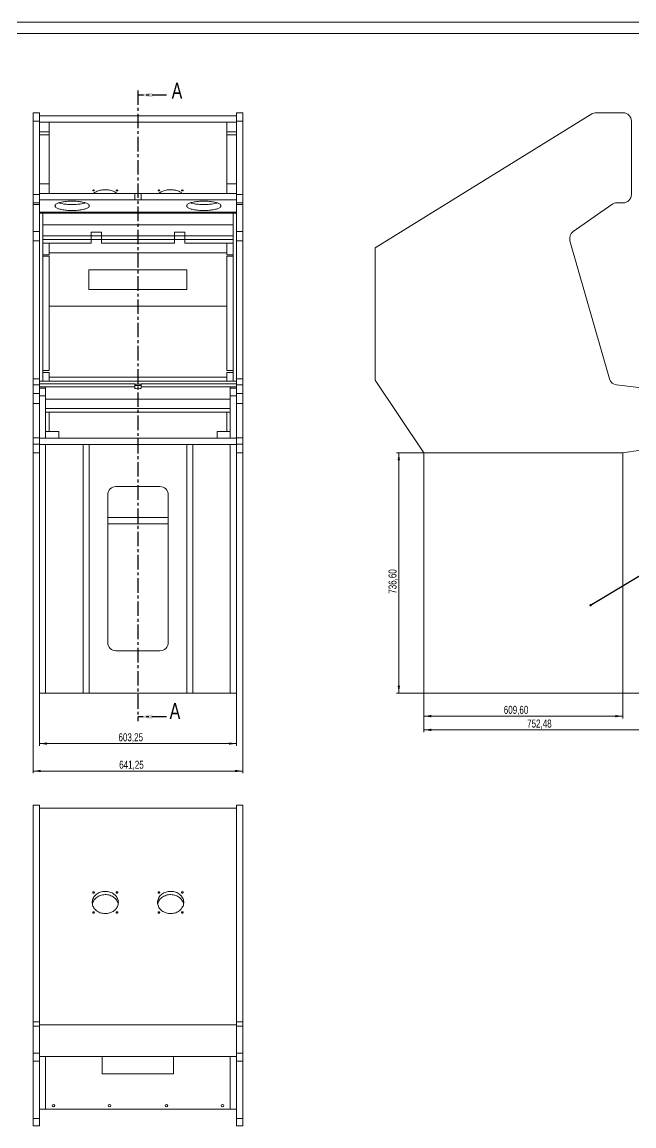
# Model space of a CAD drawing. Header units: millimetres. Extents: x 0 to 8323, y 0 to 5887.
# Drawn here: x 1546 to 3419, y 2507 to 5887 of the extents above; entities that cross this region are included whole.
import ezdxf

# ---------------------------------------------------------------- set-up
doc = ezdxf.new("R2010")
doc.units = ezdxf.units.MM
doc.header["$LTSCALE"] = 7
doc.linetypes.add('CENTER', pattern=[10.16, 6.35, -1.27, 1.27, -1.27])
for name, color, linetype in [('MC-MITTE', 1, 'CENTER'), ('RAHMEN', 7, 'Continuous'), ('SLD-0', 7, 'Continuous')]:
    doc.layers.add(name, color=color, linetype=linetype)
doc.layers.add('MC_BEM', color=92, linetype='Continuous', lineweight=15)
doc.styles.add('SLDTEXTSTYLE1', font='TXT', dxfattribs={"width": 0.75})
doc.dimstyles.new('SLDDIMSTYLE0', dxfattribs={"dimtxt": 0, "dimasz": 7.112, "dimexe": 0, "dimexo": 0.0625, "dimgap": 0, "dimtad": 0, "dimtih": 1, "dimtoh": 1, "dimdec": 0, "dimrnd": 1e-09, "dimzin": 0, "dimdsep": 46, "dimtxsty": 'Standard', "dimblk1": 'DOT', "dimblk2": 'DOT', "dimsah": 1, "dimcen": 0.09, "dimadec": 0, "dimazin": 0, "dimtfac": 7.112, "dimtdec": 0, "dimtofl": 0, "dimtmove": 0, "dimatfit": 3, "dimldrblk": 'DOT', "dimfxl": 0, "dimfrac": 2, "dimtolj": 1, "dimtzin": 0, "dimarcsym": 0})
doc.dimstyles.new('SLDDIMSTYLE1', dxfattribs={"dimtxt": 24.5, "dimasz": 23.114, "dimexe": 0, "dimexo": 0.0625, "dimgap": 6.125, "dimtad": 1, "dimrnd": 1e-09, "dimzin": 12, "dimdsep": 46, "dimtxsty": 'SLDTEXTSTYLE1', "dimsah": 1, "dimcen": 0.09, "dimadec": 0, "dimazin": 3, "dimtfac": 1, "dimtofl": 0, "dimtmove": 0, "dimatfit": 3, "dimfxl": 0, "dimfrac": 2, "dimtolj": 1, "dimtzin": 12, "dimarcsym": 0})

# ---------------------------------------------------------------- blocks, each defined once
blk = doc.blocks.new('*D59')
at = {"layer": 'MC_BEM'}
for p, q in [((1599.2, 3831.6), (1599.2, 3670.6)), ((2202.5, 3831.6), (2202.5, 3670.6)), ((1599.2, 3677.6), (2202.5, 3677.6))]:
    blk.add_line(p, q, dxfattribs=at)
for points in [[(1599.2, 3677.6), (1622.3, 3674.1), (1622.3, 3681.2)], [(2202.5, 3677.6), (2179.3, 3681.2), (2179.3, 3674.1)]]:
    blk.add_solid(points, dxfattribs=at)
at = {"layer": 'MC_BEM', "insert": (1841.1, 3709.2, 362.4), "char_height": 24.5, "attachment_point": 1, "style": 'SLDTEXTSTYLE1'}
blk.add_mtext('603,25', dxfattribs=at)
blk = doc.blocks.new('*D60')
at = {"layer": 'MC_BEM'}
for p, q in [((1580.2, 4568.2), (1580.2, 3586.6)), ((2221.5, 4568.2), (2221.5, 3586.6)), ((1580.2, 3593.6), (2221.5, 3593.6))]:
    blk.add_line(p, q, dxfattribs=at)
for points in [[(1580.2, 3593.6), (1603.3, 3590.1), (1603.3, 3597.2)], [(2221.5, 3593.6), (2198.3, 3597.2), (2198.3, 3590.1)]]:
    blk.add_solid(points, dxfattribs=at)
at = {"layer": 'MC_BEM', "insert": (1843.3, 3625.2, 362.4), "char_height": 24.5, "attachment_point": 1, "style": 'SLDTEXTSTYLE1'}
blk.add_mtext('641,25', dxfattribs=at)
blk = doc.blocks.new('*D61')
at = {"layer": 'MC_BEM'}
for p, q in [((2775.7, 3831.6), (2775.7, 3754.6)), ((3385.3, 3831.6), (3385.3, 3754.6)), ((3385.3, 3761.6), (2775.7, 3761.6))]:
    blk.add_line(p, q, dxfattribs=at)
for points in [[(2775.7, 3761.6), (2798.8, 3758.1), (2798.8, 3765.2)], [(3385.3, 3761.6), (3362.2, 3765.2), (3362.2, 3758.1)]]:
    blk.add_solid(points, dxfattribs=at)
at = {"layer": 'MC_BEM', "insert": (3020.8, 3793.2, -18.8), "char_height": 24.5, "attachment_point": 1, "style": 'SLDTEXTSTYLE1'}
blk.add_mtext('609,60', dxfattribs=at)
blk = doc.blocks.new('*D62')
at = {"layer": 'MC_BEM'}
for p, q in [((2775.7, 3831.6), (2775.7, 3712.6)), ((3528.2, 3831.6), (3528.2, 3712.6)), ((2775.7, 3719.6), (3528.2, 3719.6))]:
    blk.add_line(p, q, dxfattribs=at)
for points in [[(2775.7, 3719.6), (2798.8, 3716.1), (2798.8, 3723.2)], [(3528.2, 3719.6), (3505.1, 3723.2), (3505.1, 3716.1)]]:
    blk.add_solid(points, dxfattribs=at)
at = {"layer": 'MC_BEM', "insert": (3092.2, 3751.2, -18.8), "char_height": 24.5, "attachment_point": 1, "style": 'SLDTEXTSTYLE1'}
blk.add_mtext('752,48', dxfattribs=at)
blk = doc.blocks.new('*D63')
at = {"layer": 'MC_BEM'}
for p, q in [((2775.7, 4568.2), (2692.4, 4568.2)), ((2699.4, 4568.2), (2699.4, 3831.6)), ((2775.7, 3831.6), (2692.4, 3831.6))]:
    blk.add_line(p, q, dxfattribs=at)
for points in [[(2699.4, 4568.2), (2695.9, 4545.1), (2703, 4545.1)], [(2699.4, 3831.6), (2703, 3854.8), (2695.9, 3854.8)]]:
    blk.add_solid(points, dxfattribs=at)
at = {"layer": 'MC_BEM', "insert": (2667.9, 4136.4, -18.8), "char_height": 24.5, "attachment_point": 1, "rotation": 90, "style": 'SLDTEXTSTYLE1'}
blk.add_mtext('736,60', dxfattribs=at)
blk = doc.blocks.new('_DOT')
at = {"color": 0, "linetype": 'ByBlock', "lineweight": -2}
blk.add_line((-0.5, 0), (-1, 0), dxfattribs=at)
at = {"color": 0, "linetype": 'ByBlock', "const_width": 0.5}
blk.add_lwpolyline([(-0.25, 0, 1), (0.25, 0, 1)], format="xyb", close=True, dxfattribs=at)

msp = doc.modelspace()

# ---------------------------------------------------------------- linework, layer by layer
at = {"color": 7, "linetype": 'Continuous', "lineweight": 15}
for p, q in [((1580.211, 5609.464), (1599.211, 5609.464)), ((1580.211, 5584.064), (1580.211, 5609.464)), ((1580.211, 5584.064), (1599.211, 5584.064)), ((1580.211, 5358.814), (1580.211, 5584.064)), ((1599.211, 5584.064), (1599.211, 5609.464)), ((2202.461, 5599.939), (1599.211, 5599.939)), ((1599.211, 5358.814), (1599.211, 5584.064)), ((1629.211, 5580.939), (1599.211, 5580.939)), ((2202.461, 5580.939), (1599.211, 5580.939)), ((1629.211, 5550.939), (1629.211, 5580.939)), ((2202.461, 5580.939), (2172.461, 5580.939)), ((2172.461, 5580.939), (2172.461, 5550.939)), ((2202.461, 5609.464), (2221.461, 5609.464)), ((2202.461, 5584.064), (2202.461, 5609.464)), ((2202.461, 5584.064), (2221.461, 5584.064)), ((2202.461, 5358.814), (2202.461, 5584.064)), ((2221.461, 5584.064), (2221.461, 5609.464)), ((2221.461, 5358.814), (2221.461, 5584.064)), ((3290.283, 5605.675), (2626.819, 5195.934)), ((3385.954, 5609.464), (3303.63, 5609.464)), ((3411.354, 5358.814), (3411.354, 5584.064)), ((1599.211, 5550.939), (1629.211, 5550.939)), ((1629.211, 5542.126), (1629.211, 5550.939)), ((2172.461, 5550.939), (2172.461, 5542.126)), ((2172.461, 5550.939), (2202.461, 5550.939)), ((1599.211, 5542.126), (1629.211, 5542.126)), ((1629.211, 5542.126), (1629.211, 5391.939)), ((2172.461, 5542.126), (2202.461, 5542.126)), ((2172.461, 5542.126), (2172.461, 5391.939)), ((1629.211, 5391.939), (1599.211, 5391.939)), ((1629.211, 5361.939), (1629.211, 5391.939)), ((2202.461, 5391.939), (2172.461, 5391.939)), ((2172.461, 5391.939), (2172.461, 5361.939)), ((1580.211, 5358.814), (1599.211, 5358.814)), ((1580.211, 5333.414), (1580.211, 5358.814)), ((1599.211, 5361.939), (1629.211, 5361.939)), ((1890.836, 5361.939), (1599.211, 5361.939)), ((1599.211, 5333.414), (1599.211, 5358.814)), ((1890.836, 5342.939), (1599.211, 5342.939)), ((1890.836, 5361.939), (1890.836, 5342.939)), ((1910.836, 5361.939), (1890.836, 5361.939)), ((1890.836, 5342.939), (1910.836, 5342.939)), ((1910.836, 5361.939), (1910.836, 5342.939)), ((2202.461, 5361.939), (1910.836, 5361.939)), ((2202.461, 5342.939), (1910.836, 5342.939)), ((2172.461, 5361.939), (2202.461, 5361.939)), ((2202.461, 5358.814), (2221.461, 5358.814)), ((2202.461, 5333.414), (2202.461, 5358.814)), ((2221.461, 5333.414), (2221.461, 5358.814)), ((1580.211, 5333.414), (1599.211, 5333.414)), ((1580.211, 5328.778), (1580.211, 5333.414)), ((1580.211, 5328.778), (1599.211, 5328.778)), ((1580.211, 5245.381), (1580.211, 5328.778)), ((1599.211, 5328.778), (1599.211, 5333.414)), ((1599.211, 5245.381), (1599.211, 5328.778)), ((2202.461, 5333.414), (2221.461, 5333.414)), ((2202.461, 5328.778), (2202.461, 5333.414)), ((2202.461, 5328.778), (2221.461, 5328.778)), ((2202.461, 5245.381), (2202.461, 5328.778)), ((2221.461, 5328.778), (2221.461, 5333.414)), ((2221.461, 5245.381), (2221.461, 5328.778)), ((3233.305, 5245.381), (3351.674, 5328.778)), ((3366.303, 5333.414), (3385.954, 5333.414)), ((1599.211, 5304.956), (2202.461, 5304.956)), ((1599.211, 5302.208), (1609.211, 5302.208)), ((2202.461, 5302.208), (1599.211, 5302.208)), ((1609.211, 4787.572), (1609.211, 5302.208)), ((2202.461, 5302.208), (2192.461, 5302.208)), ((2192.461, 5302.208), (2192.461, 4787.572)), ((1580.211, 5245.381), (1599.211, 5245.381)), ((1580.211, 5217.639), (1580.211, 5245.381)), ((1599.211, 5217.639), (1599.211, 5245.381)), ((1609.211, 5265.945), (2192.461, 5265.945)), ((1757.836, 5232.071), (1757.836, 5243.609)), ((1757.836, 5243.609), (1788.836, 5243.609)), ((1788.836, 5243.609), (1788.836, 5232.071)), ((2012.836, 5243.609), (2043.836, 5243.609)), ((2012.836, 5232.071), (2012.836, 5243.609)), ((2043.836, 5243.609), (2043.836, 5232.071)), ((2202.461, 5245.381), (2221.461, 5245.381)), ((2202.461, 5217.639), (2202.461, 5245.381)), ((2221.461, 5217.639), (2221.461, 5245.381)), ((1580.211, 5217.639), (1599.211, 5217.639)), ((1580.211, 4794.053), (1580.211, 5217.639)), ((1599.211, 4794.053), (1599.211, 5217.639)), ((1757.836, 5232.071), (1609.211, 5232.071)), ((1757.836, 5221.082), (1609.211, 5221.082)), ((1757.836, 5210.093), (1609.211, 5210.093)), ((1629.211, 5210.093), (1629.211, 5174.311)), ((1757.836, 5232.62), (1788.836, 5232.62)), ((1757.836, 5232.071), (1757.836, 5221.082)), ((1757.836, 5221.631), (1788.836, 5221.631)), ((1757.836, 5221.082), (1757.836, 5210.093)), ((2012.836, 5232.071), (1788.836, 5232.071)), ((1788.836, 5232.071), (1788.836, 5221.082)), ((2012.836, 5221.082), (1788.836, 5221.082)), ((1788.836, 5221.082), (1788.836, 5210.093)), ((2012.836, 5210.093), (1788.836, 5210.093)), ((2012.836, 5232.62), (2043.836, 5232.62)), ((2012.836, 5232.071), (2012.836, 5221.082)), ((2012.836, 5221.631), (2043.836, 5221.631)), ((2012.836, 5221.082), (2012.836, 5210.093)), ((2192.461, 5232.071), (2043.836, 5232.071)), ((2043.836, 5232.071), (2043.836, 5221.082)), ((2192.461, 5221.082), (2043.836, 5221.082)), ((2043.836, 5221.082), (2043.836, 5210.093)), ((2192.461, 5210.093), (2043.836, 5210.093)), ((2172.461, 5210.093), (2172.461, 5174.311)), ((2202.461, 5217.639), (2221.461, 5217.639)), ((2202.461, 4794.053), (2202.461, 5217.639)), ((2221.461, 4794.053), (2221.461, 5217.639)), ((3344.544, 4794.053), (3223.511, 5217.639)), ((1609.211, 5174.311), (1629.211, 5174.311)), ((2172.461, 5180.024), (1629.211, 5180.024)), ((2172.461, 5180.024), (1629.211, 5180.024)), ((2172.461, 5174.311), (2192.461, 5174.311)), ((2626.819, 5195.934), (2626.819, 4790.489)), ((1629.211, 5170.024), (1609.211, 5170.024)), ((1629.211, 4820.024), (1629.211, 5170.024)), ((2172.461, 5170.024), (2172.461, 4820.024)), ((2172.461, 5170.024), (2192.461, 5170.024)), ((2050.836, 5128.298), (1750.836, 5128.298)), ((1750.836, 5128.298), (1750.836, 5068.298)), ((2050.836, 5068.298), (2050.836, 5128.298)), ((1750.836, 5068.298), (2050.836, 5068.298)), ((1629.211, 5016.572), (2172.461, 5016.572)), ((1629.211, 4820.024), (1609.211, 4820.024)), ((1629.211, 4814.214), (1609.211, 4814.214)), ((1629.211, 4787.572), (1629.211, 4814.214)), ((2172.461, 4820.024), (2192.461, 4820.024)), ((2192.461, 4814.214), (2172.461, 4814.214)), ((2172.461, 4787.572), (2172.461, 4814.214)), ((1580.211, 4794.053), (1599.211, 4794.053)), ((1580.211, 4775.803), (1580.211, 4794.053)), ((1580.211, 4775.803), (1599.211, 4775.803)), ((1580.211, 4750.009), (1580.211, 4775.803)), ((1599.211, 4775.803), (1599.211, 4794.053)), ((1599.211, 4787.572), (1609.211, 4787.572)), ((2202.461, 4787.572), (1599.211, 4787.572)), ((1599.211, 4779.33), (1890.836, 4779.33)), ((1599.211, 4750.009), (1599.211, 4775.803)), ((1599.211, 4769.715), (1890.836, 4769.715)), ((1599.211, 4769.714), (1618.211, 4769.714)), ((1599.211, 4766.233), (1618.211, 4766.233)), ((1618.211, 4766.233), (1618.211, 4769.714)), ((1618.211, 4766.233), (1618.211, 4742.937)), ((2172.461, 4799.161), (1629.211, 4799.161)), ((1890.836, 4779.33), (1890.836, 4769.715)), ((1910.836, 4777.957), (1890.836, 4777.957)), ((1890.836, 4766.968), (1890.836, 4769.715)), ((1910.836, 4779.33), (2202.461, 4779.33)), ((1910.836, 4779.33), (1910.836, 4769.715)), ((1910.836, 4769.715), (1910.836, 4766.968)), ((1910.836, 4769.715), (2202.461, 4769.715)), ((2183.461, 4769.714), (2202.461, 4769.714)), ((2183.461, 4766.233), (2183.461, 4769.714)), ((2183.461, 4766.233), (2202.461, 4766.233)), ((2183.461, 4766.233), (2183.461, 4742.937)), ((2202.461, 4787.572), (2192.461, 4787.572)), ((2202.461, 4794.053), (2221.461, 4794.053)), ((2202.461, 4775.803), (2202.461, 4794.053)), ((2202.461, 4775.803), (2221.461, 4775.803)), ((2202.461, 4750.009), (2202.461, 4775.803)), ((2221.461, 4775.803), (2221.461, 4794.053)), ((2221.461, 4750.009), (2221.461, 4775.803)), ((2626.819, 4790.489), (2775.719, 4568.239)), ((3586.697, 4750.009), (3366.018, 4775.803)), ((1580.211, 4719.433), (1580.211, 4750.009)), ((1580.211, 4750.009), (1599.211, 4750.009)), ((1599.211, 4719.433), (1599.211, 4750.009)), ((1618.211, 4742.937), (1599.211, 4742.937)), ((1618.211, 4742.937), (1618.211, 4612.639)), ((2202.461, 4742.937), (2183.461, 4742.937)), ((2183.461, 4742.937), (2183.461, 4612.639)), ((2202.461, 4719.433), (2202.461, 4750.009)), ((2202.461, 4750.009), (2221.461, 4750.009)), ((2221.461, 4719.433), (2221.461, 4750.009)), ((1580.211, 4719.433), (1599.211, 4719.433)), ((1580.211, 4614.067), (1580.211, 4719.433)), ((1599.211, 4614.067), (1599.211, 4719.433)), ((2183.461, 4732.078), (1618.211, 4732.078)), ((2183.461, 4703.233), (1618.211, 4703.233)), ((2202.461, 4719.433), (2221.461, 4719.433)), ((2202.461, 4614.067), (2202.461, 4719.433)), ((2221.461, 4614.067), (2221.461, 4719.433)), ((2183.461, 4692.244), (1618.211, 4692.244)), ((1629.211, 4633.639), (1629.211, 4692.244)), ((2172.461, 4633.639), (2172.461, 4692.244)), ((1618.211, 4633.639), (1658.211, 4633.639)), ((1658.211, 4612.639), (1658.211, 4633.639)), ((2143.461, 4612.639), (2143.461, 4633.639)), ((2143.461, 4633.639), (2183.461, 4633.639)), ((1580.211, 4614.067), (1599.211, 4614.067)), ((1580.211, 4594.278), (1580.211, 4614.067)), ((1599.211, 4594.278), (1599.211, 4614.067)), ((1618.211, 4612.639), (1599.211, 4612.639)), ((1599.211, 4612.639), (2202.461, 4612.639)), ((2202.461, 4612.639), (2183.461, 4612.639)), ((2202.461, 4614.067), (2221.461, 4614.067)), ((2202.461, 4594.278), (2202.461, 4614.067)), ((2221.461, 4594.278), (2221.461, 4614.067)), ((1580.211, 4594.278), (1599.211, 4594.278)), ((1580.211, 4568.239), (1580.211, 4594.278)), ((1580.211, 4568.239), (1599.211, 4568.239)), ((1599.211, 4568.239), (1599.211, 4594.278)), ((1599.211, 4593.639), (2202.461, 4593.639)), ((1599.211, 4568.239), (1599.211, 3831.639)), ((1618.211, 4593.639), (1618.211, 3831.639)), ((1732.611, 3831.639), (1732.611, 4593.639)), ((1751.611, 3831.639), (1751.611, 4593.639)), ((2050.061, 3831.639), (2050.061, 4593.639)), ((2069.061, 3831.639), (2069.061, 4593.639)), ((2183.461, 3831.639), (2183.461, 4593.639)), ((2202.461, 4594.278), (2221.461, 4594.278)), ((2202.461, 4568.239), (2202.461, 4594.278)), ((2202.461, 4568.239), (2221.461, 4568.239)), ((2202.461, 3831.639), (2202.461, 4568.239)), ((2221.461, 4568.239), (2221.461, 4594.278)), ((2775.719, 4568.239), (3385.319, 4568.239)), ((2775.719, 3831.639), (2775.719, 4568.239)), ((3385.319, 4568.239), (3564.703, 4594.278)), ((3385.319, 4568.239), (3385.319, 3831.639)), ((1968.146, 4464.734), (1833.526, 4464.734)), ((1808.126, 4439.334), (1808.126, 3987.214)), ((1993.546, 3987.214), (1993.546, 4439.334)), ((1808.126, 4369.639), (1993.546, 4369.639)), ((1808.126, 4350.639), (1993.546, 4350.639)), ((1833.526, 3961.814), (1968.146, 3961.814)), ((1618.211, 3831.639), (1599.211, 3831.639)), ((1618.211, 3831.639), (1732.611, 3831.639)), ((1732.611, 3831.639), (1751.611, 3831.639)), ((1751.611, 3831.639), (2050.061, 3831.639)), ((2050.061, 3831.639), (2069.061, 3831.639)), ((2069.061, 3831.639), (2183.461, 3831.639)), ((2183.461, 3831.639), (2202.461, 3831.639)), ((3385.319, 3831.639), (2775.719, 3831.639)), ((3385.319, 3831.639), (3528.194, 3831.639)), ((1580.211, 3489.165), (1599.211, 3489.165)), ((1580.211, 2825.7), (1580.211, 3489.165)), ((1599.211, 2825.7), (1599.211, 3489.165)), ((2202.461, 3489.165), (2221.461, 3489.165)), ((2202.461, 2825.7), (2202.461, 3489.165)), ((2221.461, 2825.7), (2221.461, 3489.165)), ((1599.211, 3479.64), (2202.461, 3479.64)), ((2202.461, 3479.64), (1599.211, 3479.64)), ((1580.211, 2825.7), (1599.211, 2825.7)), ((1580.211, 2812.354), (1580.211, 2825.7)), ((1580.211, 2812.354), (1599.211, 2812.354)), ((1580.211, 2730.03), (1580.211, 2812.354)), ((1599.211, 2812.354), (1599.211, 2825.7)), ((1599.211, 2816.861), (2202.461, 2816.861)), ((2202.461, 2816.861), (1599.211, 2816.861)), ((1599.211, 2730.03), (1599.211, 2812.354)), ((2202.461, 2825.7), (2221.461, 2825.7)), ((2202.461, 2812.354), (2202.461, 2825.7)), ((2202.461, 2812.354), (2221.461, 2812.354)), ((2202.461, 2730.03), (2202.461, 2812.354)), ((2221.461, 2812.354), (2221.461, 2825.7)), ((2221.461, 2730.03), (2221.461, 2812.354)), ((1580.211, 2730.03), (1599.211, 2730.03)), ((1580.211, 2704.63), (1580.211, 2730.03)), ((1580.211, 2704.63), (1599.211, 2704.63)), ((1580.211, 2529.286), (1580.211, 2704.63)), ((1599.211, 2704.63), (1599.211, 2730.03)), ((2202.461, 2719.155), (1599.211, 2719.155)), ((1599.211, 2529.286), (1599.211, 2704.63)), ((1618.211, 2719.155), (1618.211, 2558.215)), ((1791.611, 2665.835), (1791.611, 2719.155)), ((2010.061, 2719.155), (2010.061, 2665.835)), ((2183.461, 2719.155), (2183.461, 2558.215)), ((2202.461, 2730.03), (2221.461, 2730.03)), ((2202.461, 2704.63), (2202.461, 2730.03)), ((2202.461, 2704.63), (2221.461, 2704.63)), ((2202.461, 2529.286), (2202.461, 2704.63)), ((2221.461, 2704.63), (2221.461, 2730.03)), ((2221.461, 2529.286), (2221.461, 2704.63)), ((2010.061, 2665.84), (1791.611, 2665.84)), ((2010.061, 2665.835), (1791.611, 2665.835)), ((1618.211, 2558.215), (1599.211, 2558.215)), ((1618.211, 2558.215), (2183.461, 2558.215)), ((2202.461, 2558.215), (2183.461, 2558.215)), ((1580.211, 2529.286), (1599.211, 2529.286)), ((1580.211, 2506.835), (1580.211, 2529.286)), ((1580.211, 2506.835), (1599.211, 2506.835)), ((1599.211, 2506.835), (1599.211, 2529.286)), ((2202.461, 2529.286), (2221.461, 2529.286)), ((2202.461, 2506.835), (2202.461, 2529.286)), ((2202.461, 2506.835), (2221.461, 2506.835)), ((2221.461, 2506.835), (2221.461, 2529.286))]:
    msp.add_line(p, q, dxfattribs=at)
at = {"color": 7, "linetype": 'Continuous', "lineweight": 15, "flags": 128}
for points in [[(1767.336, 5371.533), (1767.146, 5371.03), (1766.604, 5370.604), (1765.793, 5370.319), (1764.836, 5370.219), (1763.879, 5370.319), (1763.068, 5370.604), (1762.526, 5371.03), (1762.336, 5371.533), (1762.526, 5372.035), (1763.068, 5372.461), (1763.879, 5372.746), (1764.836, 5372.846), (1765.793, 5372.746), (1766.604, 5372.461), (1767.146, 5372.035), (1767.336, 5371.533)], [(1764.986, 5361.939), (1766.04, 5362.983), (1768.04, 5364.649), (1770.329, 5366.21), (1772.885, 5367.651), (1775.688, 5368.961), (1778.711, 5370.126), (1781.929, 5371.138), (1785.312, 5371.987), (1788.833, 5372.666), (1792.459, 5373.168), (1796.158, 5373.49), (1799.898, 5373.629), (1803.647, 5373.582), (1807.371, 5373.352), (1811.038, 5372.939), (1814.615, 5372.348), (1818.071, 5371.583), (1821.375, 5370.652), (1824.499, 5369.562), (1827.415, 5368.323), (1830.097, 5366.947), (1832.523, 5365.444), (1834.669, 5363.828), (1836.519, 5362.114), (1836.686, 5361.939)], [(1839.336, 5371.533), (1839.146, 5371.03), (1838.604, 5370.604), (1837.793, 5370.319), (1836.836, 5370.219), (1835.879, 5370.319), (1835.068, 5370.604), (1834.526, 5371.03), (1834.336, 5371.533), (1834.526, 5372.035), (1835.068, 5372.461), (1835.879, 5372.746), (1836.836, 5372.846), (1837.793, 5372.746), (1838.604, 5372.461), (1839.146, 5372.035), (1839.336, 5371.533)], [(1962.336, 5371.533), (1962.526, 5372.035), (1963.068, 5372.461), (1963.879, 5372.746), (1964.836, 5372.846), (1965.793, 5372.746), (1966.604, 5372.461), (1967.146, 5372.035), (1967.336, 5371.533), (1967.146, 5371.03), (1966.604, 5370.604), (1965.793, 5370.319), (1964.836, 5370.219), (1963.879, 5370.319), (1963.068, 5370.604), (1962.526, 5371.03), (1962.336, 5371.533)], [(1964.986, 5361.939), (1965.153, 5362.114), (1967.003, 5363.828), (1969.15, 5365.444), (1971.575, 5366.947), (1974.257, 5368.323), (1977.173, 5369.562), (1980.297, 5370.652), (1983.602, 5371.583), (1987.057, 5372.348), (1990.634, 5372.939), (1994.301, 5373.352), (1998.025, 5373.582), (2001.774, 5373.629), (2005.514, 5373.49), (2009.214, 5373.168), (2012.84, 5372.666), (2016.36, 5371.987), (2019.744, 5371.138), (2022.961, 5370.126), (2025.985, 5368.961), (2028.787, 5367.651), (2031.344, 5366.21), (2033.632, 5364.649), (2035.632, 5362.983), (2036.686, 5361.939)], [(2034.336, 5371.533), (2034.526, 5372.035), (2035.068, 5372.461), (2035.879, 5372.746), (2036.836, 5372.846), (2037.793, 5372.746), (2038.604, 5372.461), (2039.146, 5372.035), (2039.336, 5371.533), (2039.146, 5371.03), (2038.604, 5370.604), (2037.793, 5370.319), (2036.836, 5370.219), (2035.879, 5370.319), (2035.068, 5370.604), (2034.526, 5371.03), (2034.336, 5371.533)], [(1646.711, 5324.313), (1646.89, 5325.504), (1647.427, 5326.687), (1648.318, 5327.853), (1649.556, 5328.996), (1651.133, 5330.106), (1653.039, 5331.177), (1655.26, 5332.201), (1657.781, 5333.171), (1660.586, 5334.081), (1663.654, 5334.924), (1666.965, 5335.694), (1670.496, 5336.387), (1674.224, 5336.997), (1678.122, 5337.521), (1682.164, 5337.954), (1686.323, 5338.294), (1690.57, 5338.539), (1694.876, 5338.686), (1699.211, 5338.736), (1703.547, 5338.686), (1707.852, 5338.539), (1712.099, 5338.294), (1716.258, 5337.954), (1720.3, 5337.521), (1724.198, 5336.997), (1727.926, 5336.387), (1731.457, 5335.694), (1734.768, 5334.924), (1737.837, 5334.081), (1740.641, 5333.171), (1743.162, 5332.201), (1745.384, 5331.177), (1747.289, 5330.106), (1748.867, 5328.996), (1750.105, 5327.853), (1750.995, 5326.687), (1751.532, 5325.504), (1751.711, 5324.313), (1751.532, 5323.122), (1750.995, 5321.939), (1750.105, 5320.772), (1748.867, 5319.63), (1747.289, 5318.519), (1745.384, 5317.448), (1743.162, 5316.424), (1740.641, 5315.454), (1737.837, 5314.544), (1734.768, 5313.701), (1731.457, 5312.931), (1727.926, 5312.238), (1724.198, 5311.628), (1720.3, 5311.105), (1716.258, 5310.671), (1712.099, 5310.331), (1707.852, 5310.087), (1703.547, 5309.939), (1699.211, 5309.89), (1694.876, 5309.939), (1690.57, 5310.087), (1686.323, 5310.331), (1682.164, 5310.671), (1678.122, 5311.105), (1674.224, 5311.628), (1670.496, 5312.238), (1666.965, 5312.931), (1663.654, 5313.701), (1660.586, 5314.544), (1657.781, 5315.454), (1655.26, 5316.424), (1653.039, 5317.448), (1651.133, 5318.519), (1649.556, 5319.63), (1648.318, 5320.772), (1647.427, 5321.939), (1646.89, 5323.122), (1646.711, 5324.313)], [(1739.84, 5333.447), (1737.837, 5332.813), (1734.768, 5331.97), (1731.457, 5331.2), (1727.926, 5330.507), (1724.198, 5329.897), (1720.3, 5329.374), (1716.258, 5328.94), (1712.099, 5328.6), (1707.852, 5328.356), (1703.547, 5328.208), (1699.211, 5328.159), (1694.876, 5328.208), (1690.57, 5328.356), (1686.323, 5328.6), (1682.164, 5328.94), (1678.122, 5329.374), (1674.224, 5329.897), (1670.496, 5330.507), (1666.965, 5331.2), (1663.654, 5331.97), (1660.586, 5332.813), (1658.582, 5333.447)], [(2154.961, 5324.313), (2154.782, 5323.122), (2154.245, 5321.939), (2153.355, 5320.772), (2152.117, 5319.63), (2150.539, 5318.519), (2148.634, 5317.448), (2146.412, 5316.424), (2143.891, 5315.454), (2141.087, 5314.544), (2138.018, 5313.701), (2134.707, 5312.931), (2131.176, 5312.238), (2127.448, 5311.628), (2123.55, 5311.105), (2119.508, 5310.671), (2115.349, 5310.331), (2111.102, 5310.087), (2106.797, 5309.939), (2102.461, 5309.89), (2098.126, 5309.939), (2093.82, 5310.087), (2089.573, 5310.331), (2085.414, 5310.671), (2081.372, 5311.105), (2077.474, 5311.628), (2073.746, 5312.238), (2070.215, 5312.931), (2066.904, 5313.701), (2063.836, 5314.544), (2061.031, 5315.454), (2058.51, 5316.424), (2056.289, 5317.448), (2054.383, 5318.519), (2052.806, 5319.63), (2051.568, 5320.772), (2050.677, 5321.939), (2050.14, 5323.122), (2049.961, 5324.313), (2050.14, 5325.504), (2050.677, 5326.687), (2051.568, 5327.853), (2052.806, 5328.996), (2054.383, 5330.106), (2056.289, 5331.177), (2058.51, 5332.201), (2061.031, 5333.171), (2063.836, 5334.081), (2066.904, 5334.924), (2070.215, 5335.694), (2073.746, 5336.387), (2077.474, 5336.997), (2081.372, 5337.521), (2085.414, 5337.954), (2089.573, 5338.294), (2093.82, 5338.539), (2098.126, 5338.686), (2102.461, 5338.736), (2106.797, 5338.686), (2111.102, 5338.539), (2115.349, 5338.294), (2119.508, 5337.954), (2123.55, 5337.521), (2127.448, 5336.997), (2131.176, 5336.387), (2134.707, 5335.694), (2138.018, 5334.924), (2141.087, 5334.081), (2143.891, 5333.171), (2146.412, 5332.201), (2148.634, 5331.177), (2150.539, 5330.106), (2152.117, 5328.996), (2153.355, 5327.853), (2154.245, 5326.687), (2154.782, 5325.504), (2154.961, 5324.313)], [(2143.09, 5333.447), (2141.087, 5332.813), (2138.018, 5331.97), (2134.707, 5331.2), (2131.176, 5330.507), (2127.448, 5329.897), (2123.55, 5329.374), (2119.508, 5328.94), (2115.349, 5328.6), (2111.102, 5328.356), (2106.797, 5328.208), (2102.461, 5328.159), (2098.126, 5328.208), (2093.82, 5328.356), (2089.573, 5328.6), (2085.414, 5328.94), (2081.372, 5329.374), (2077.474, 5329.897), (2073.746, 5330.507), (2070.215, 5331.2), (2066.904, 5331.97), (2063.836, 5332.813), (2061.832, 5333.447)], [(1910.836, 4776.583), (1910.644, 4776.047), (1910.075, 4775.532), (1909.151, 4775.057), (1907.907, 4774.641), (1906.392, 4774.299), (1904.663, 4774.045), (1902.787, 4773.889), (1900.836, 4773.836), (1898.885, 4773.889), (1897.009, 4774.045), (1895.28, 4774.299), (1893.765, 4774.641), (1892.521, 4775.057), (1891.597, 4775.532), (1891.028, 4776.047), (1890.836, 4776.583)], [(1910.836, 4766.968), (1910.644, 4766.432), (1910.075, 4765.917), (1909.151, 4765.442), (1907.907, 4765.025), (1906.392, 4764.684), (1904.663, 4764.43), (1902.787, 4764.274), (1900.836, 4764.221), (1898.885, 4764.274), (1897.009, 4764.43), (1895.28, 4764.684), (1893.765, 4765.025), (1892.521, 4765.442), (1891.597, 4765.917), (1891.028, 4766.432), (1890.836, 4766.968)], [(1840.836, 3191.157), (1840.66, 3194.344), (1840.135, 3197.503), (1839.264, 3200.606), (1838.055, 3203.626), (1836.519, 3206.536), (1834.669, 3209.312), (1832.523, 3211.928), (1830.097, 3214.361), (1827.415, 3216.59), (1824.499, 3218.596), (1821.375, 3220.361), (1818.071, 3221.869), (1814.615, 3223.107), (1811.038, 3224.064), (1807.371, 3224.733), (1803.647, 3225.106), (1799.898, 3225.18), (1796.158, 3224.956), (1792.459, 3224.435), (1788.833, 3223.621), (1785.312, 3222.522), (1781.929, 3221.148), (1778.711, 3219.51), (1775.688, 3217.622), (1772.885, 3215.502), (1770.329, 3213.168), (1768.04, 3210.641), (1766.04, 3207.942), (1764.345, 3205.096), (1762.972, 3202.128), (1761.93, 3199.063), (1761.231, 3195.928), (1760.88, 3192.752), (1760.88, 3189.562), (1761.231, 3186.385), (1761.93, 3183.251), (1762.972, 3180.186), (1764.345, 3177.217), (1766.04, 3174.371), (1768.04, 3171.673), (1770.329, 3169.145), (1772.885, 3166.811), (1775.688, 3164.692), (1778.711, 3162.804), (1781.929, 3161.166), (1785.312, 3159.791), (1788.833, 3158.692), (1792.459, 3157.879), (1796.158, 3157.357), (1799.898, 3157.133), (1803.647, 3157.208), (1807.371, 3157.581), (1811.038, 3158.249), (1814.615, 3159.207), (1818.071, 3160.445), (1821.375, 3161.953), (1824.499, 3163.718), (1827.415, 3165.724), (1830.097, 3167.953), (1832.523, 3170.386), (1834.669, 3173.002), (1836.519, 3175.777), (1838.055, 3178.688), (1839.264, 3181.708), (1840.135, 3184.811), (1840.66, 3187.97), (1840.836, 3191.157)], [(1840.404, 3186.165), (1840.135, 3187.519), (1839.264, 3190.622), (1838.055, 3193.642), (1836.519, 3196.553), (1834.669, 3199.328), (1832.523, 3201.944), (1830.097, 3204.377), (1827.415, 3206.607), (1824.499, 3208.612), (1821.375, 3210.377), (1818.071, 3211.885), (1814.615, 3213.123), (1811.038, 3214.081), (1807.371, 3214.749), (1803.647, 3215.122), (1799.898, 3215.197), (1796.158, 3214.973), (1792.459, 3214.451), (1788.833, 3213.638), (1785.312, 3212.539), (1781.929, 3211.164), (1778.711, 3209.526), (1775.688, 3207.639), (1772.885, 3205.519), (1770.329, 3203.185), (1768.04, 3200.657), (1766.04, 3197.959), (1764.345, 3195.113), (1762.972, 3192.144), (1761.93, 3189.079), (1761.269, 3186.165)], [(1767.336, 3221.787), (1767.146, 3222.601), (1766.604, 3223.291), (1765.793, 3223.752), (1764.836, 3223.914), (1763.879, 3223.752), (1763.068, 3223.291), (1762.526, 3222.601), (1762.336, 3221.787), (1762.526, 3220.973), (1763.068, 3220.282), (1763.879, 3219.821), (1764.836, 3219.659), (1765.793, 3219.821), (1766.604, 3220.282), (1767.146, 3220.973), (1767.336, 3221.787)], [(1839.336, 3221.787), (1839.146, 3222.601), (1838.604, 3223.291), (1837.793, 3223.752), (1836.836, 3223.914), (1835.879, 3223.752), (1835.068, 3223.291), (1834.526, 3222.601), (1834.336, 3221.787), (1834.526, 3220.973), (1835.068, 3220.282), (1835.879, 3219.821), (1836.836, 3219.659), (1837.793, 3219.821), (1838.604, 3220.282), (1839.146, 3220.973), (1839.336, 3221.787)], [(1960.836, 3191.157), (1961.012, 3187.97), (1961.538, 3184.811), (1962.409, 3181.708), (1963.618, 3178.688), (1965.153, 3175.777), (1967.003, 3173.002), (1969.15, 3170.386), (1971.575, 3167.953), (1974.257, 3165.724), (1977.173, 3163.718), (1980.297, 3161.953), (1983.602, 3160.445), (1987.057, 3159.207), (1990.634, 3158.249), (1994.301, 3157.581), (1998.025, 3157.208), (2001.774, 3157.133), (2005.514, 3157.357), (2009.214, 3157.879), (2012.84, 3158.692), (2016.36, 3159.791), (2019.744, 3161.166), (2022.961, 3162.804), (2025.985, 3164.692), (2028.787, 3166.811), (2031.344, 3169.145), (2033.632, 3171.673), (2035.632, 3174.371), (2037.327, 3177.217), (2038.701, 3180.186), (2039.742, 3183.251), (2040.441, 3186.385), (2040.792, 3189.562), (2040.792, 3192.752), (2040.441, 3195.928), (2039.742, 3199.063), (2038.701, 3202.128), (2037.327, 3205.096), (2035.632, 3207.942), (2033.632, 3210.641), (2031.344, 3213.168), (2028.787, 3215.502), (2025.985, 3217.622), (2022.961, 3219.51), (2019.744, 3221.148), (2016.36, 3222.522), (2012.84, 3223.621), (2009.214, 3224.435), (2005.514, 3224.956), (2001.774, 3225.18), (1998.025, 3225.106), (1994.301, 3224.733), (1990.634, 3224.064), (1987.057, 3223.107), (1983.602, 3221.869), (1980.297, 3220.361), (1977.173, 3218.596), (1974.257, 3216.59), (1971.575, 3214.361), (1969.15, 3211.928), (1967.003, 3209.312), (1965.153, 3206.536), (1963.618, 3203.626), (1962.409, 3200.606), (1961.538, 3197.503), (1961.012, 3194.344), (1960.836, 3191.157)], [(2040.404, 3186.165), (2039.742, 3189.079), (2038.701, 3192.144), (2037.327, 3195.113), (2035.632, 3197.959), (2033.632, 3200.657), (2031.344, 3203.185), (2028.787, 3205.519), (2025.985, 3207.639), (2022.961, 3209.526), (2019.744, 3211.164), (2016.36, 3212.539), (2012.84, 3213.638), (2009.214, 3214.451), (2005.514, 3214.973), (2001.774, 3215.197), (1998.025, 3215.122), (1994.301, 3214.749), (1990.634, 3214.081), (1987.057, 3213.123), (1983.602, 3211.885), (1980.297, 3210.377), (1977.173, 3208.612), (1974.257, 3206.607), (1971.575, 3204.377), (1969.15, 3201.944), (1967.003, 3199.328), (1965.153, 3196.553), (1963.618, 3193.642), (1962.409, 3190.622), (1961.538, 3187.519), (1961.269, 3186.165)], [(1962.336, 3221.787), (1962.526, 3220.973), (1963.068, 3220.282), (1963.879, 3219.821), (1964.836, 3219.659), (1965.793, 3219.821), (1966.604, 3220.282), (1967.146, 3220.973), (1967.336, 3221.787), (1967.146, 3222.601), (1966.604, 3223.291), (1965.793, 3223.752), (1964.836, 3223.914), (1963.879, 3223.752), (1963.068, 3223.291), (1962.526, 3222.601), (1962.336, 3221.787)], [(2034.336, 3221.787), (2034.526, 3220.973), (2035.068, 3220.282), (2035.879, 3219.821), (2036.836, 3219.659), (2037.793, 3219.821), (2038.604, 3220.282), (2039.146, 3220.973), (2039.336, 3221.787), (2039.146, 3222.601), (2038.604, 3223.291), (2037.793, 3223.752), (2036.836, 3223.914), (2035.879, 3223.752), (2035.068, 3223.291), (2034.526, 3222.601), (2034.336, 3221.787)], [(1767.336, 3160.527), (1767.146, 3161.341), (1766.604, 3162.031), (1765.793, 3162.492), (1764.836, 3162.654), (1763.879, 3162.492), (1763.068, 3162.031), (1762.526, 3161.341), (1762.336, 3160.527), (1762.526, 3159.713), (1763.068, 3159.023), (1763.879, 3158.562), (1764.836, 3158.4), (1765.793, 3158.562), (1766.604, 3159.023), (1767.146, 3159.713), (1767.336, 3160.527)], [(1839.336, 3160.527), (1839.146, 3161.341), (1838.604, 3162.031), (1837.793, 3162.492), (1836.836, 3162.654), (1835.879, 3162.492), (1835.068, 3162.031), (1834.526, 3161.341), (1834.336, 3160.527), (1834.526, 3159.713), (1835.068, 3159.023), (1835.879, 3158.562), (1836.836, 3158.4), (1837.793, 3158.562), (1838.604, 3159.023), (1839.146, 3159.713), (1839.336, 3160.527)], [(1962.336, 3160.527), (1962.526, 3159.713), (1963.068, 3159.023), (1963.879, 3158.562), (1964.836, 3158.4), (1965.793, 3158.562), (1966.604, 3159.023), (1967.146, 3159.713), (1967.336, 3160.527), (1967.146, 3161.341), (1966.604, 3162.031), (1965.793, 3162.492), (1964.836, 3162.654), (1963.879, 3162.492), (1963.068, 3162.031), (1962.526, 3161.341), (1962.336, 3160.527)], [(2034.336, 3160.527), (2034.526, 3159.713), (2035.068, 3159.023), (2035.879, 3158.562), (2036.836, 3158.4), (2037.793, 3158.562), (2038.604, 3159.023), (2039.146, 3159.713), (2039.336, 3160.527), (2039.146, 3161.341), (2038.604, 3162.031), (2037.793, 3162.492), (2036.836, 3162.654), (2035.879, 3162.492), (2035.068, 3162.031), (2034.526, 3161.341), (2034.336, 3160.527)]]:
    msp.add_lwpolyline(points, dxfattribs=at)
at = {"color": 7, "linetype": 'Continuous', "lineweight": 15}
for centre in [(1641.836, 2568.944), (1813.841, 2568.944), (1987.831, 2568.944), (2159.831, 2568.944)]:
    msp.add_circle(centre, 4, dxfattribs=at)
for centre, start, end in [((3303.63, 5584.064), 90, 121.698528), ((3385.954, 5584.064), 0, 90), ((3385.954, 5358.814), 270, 0), ((3366.303, 5308.014), 90, 125.166436), ((3247.934, 5224.617), 125.166436, 195.946436), ((3368.967, 4801.031), 195.946436, 263.33334), ((1833.526, 4439.334), 90, 180), ((1968.146, 4439.334), 0, 90), ((1833.526, 3987.214), 180, 270), ((1968.146, 3987.214), 270, 0)]:
    msp.add_arc(centre, 25.4, start, end, dxfattribs=at)
at = {"layer": 'MC-MITTE'}
for p, q in [((1900.836, 5677.623), (1900.836, 3745.829)), ((1988.562, 5663.623), (1900.836, 5663.623)), ((1987.723, 3759.829), (1900.836, 3759.829))]:
    msp.add_line(p, q, dxfattribs=at)
for points in [[(1900.836, 5663.623), (1945.286, 5656.511), (1945.286, 5670.735)], [(1900.836, 3759.829), (1945.286, 3752.717), (1945.286, 3766.941)]]:
    msp.add_solid(points, dxfattribs=at)
at = {"layer": 'RAHMEN', "lineweight": 0}
msp.add_line((0, 5887), (8323, 5887), dxfattribs=at)
at = {"layer": 'SLD-0', "lineweight": 15}
msp.add_line((140, 5852), (8288, 5852), dxfattribs=at)

# ---------------------------------------------------------------- texts
at = {"layer": 'MC-MITTE', "char_height": 49, "attachment_point": 1, "style": 'SLDTEXTSTYLE1'}
for insert in [(2003.888, 5700.987), (1997.629, 3801.751)]:
    msp.add_mtext('A', dxfattribs=dict(at, insert=insert))

# ---------------------------------------------------------------- dimensions: what is measured, and where the dimension line sits
at = {"layer": 'MC_BEM'}
for base, p1, p2, angle, picture, middle in [((2221.461, 3593.639), (1580.211, 4568.239), (2221.461, 4568.239), 0, '*D60', (1903.006, 3593.639)), ((2699.441, 3831.639), (2775.719, 4568.239), (2775.719, 3831.639), 90, '*D63', (2699.441, 4196.186))]:
    dim = msp.add_linear_dim(base=base, p1=p1, p2=p2, angle=angle, dimstyle='SLDDIMSTYLE1', dxfattribs=at)
    dim.commit()
    dim.dimension.update_dxf_attribs({"geometry": picture, "text_midpoint": middle, "dimtype": 160})
for base, p1, p2, picture, middle in [((2202.461, 3677.639), (1599.211, 3831.639), (2202.461, 3831.639), '*D59', (1900.836, 3677.639)), ((2775.719, 3761.639), (3385.319, 3831.639), (2775.719, 3831.639), '*D61', (3080.519, 3761.639)), ((3528.193780357, 3719.638721945), (2775.718780357, 3831.638721945), (3528.193780357, 3831.638721945), '*D62', (3151.956280357, 3719.638721945))]:
    dim = msp.add_linear_dim(base=base, p1=p1, p2=p2, dimstyle='SLDDIMSTYLE1', dxfattribs=at)
    dim.commit()
    dim.dimension.update_dxf_attribs({"geometry": picture, "text_midpoint": middle, "dimtype": 160})

# ---------------------------------------------------------------- leaders
msp.add_leader([(3286.666, 4101.424), (3692.446, 4345.815)], dimstyle='SLDDIMSTYLE0', dxfattribs=at)

doc.saveas('drawing.dxf')
